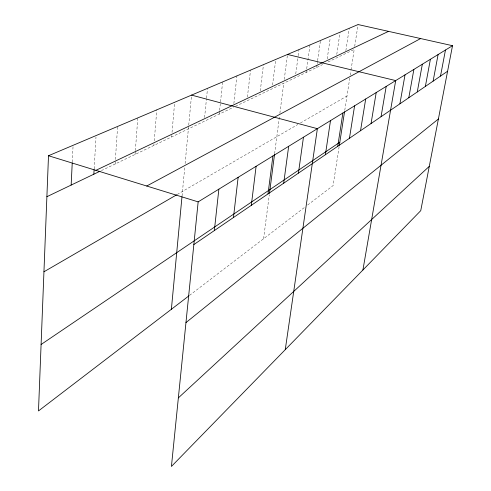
<?xml version="1.0" encoding="UTF-8"?>
<svg xmlns="http://www.w3.org/2000/svg" width="491" height="491" viewBox="0 0 491 491"><rect width="100%" height="100%" fill="white"/><g stroke="black" fill="none" stroke-linecap="round" stroke-linejoin="round"><path stroke-width="0.37" stroke-dasharray="2.46 1.84" d="M72.269 162.134L73.055 146.072M94.149 168.898L95.984 137.087M115.115 164.012L115.36 160.256M115.41 159.501L117.594 126.451M135.093 154.438L135.32 151.388M135.375 150.627L137.793 117.889M153.898 145.422L154.021 143.912M154.266 140.88L156.782 109.843M171.629 136.928L171.758 135.424M172.028 132.41L174.673 102.263M182.057 195.964L184.825 166.578M185.107 163.571L188.654 125.905M188.728 125.15L191.558 95.107M204.587 117.57L206.465 98.838M206.539 98.09L207.515 88.349M219.213 114.127L219.532 111.132M219.612 110.383L222.619 81.948M233.863 103.564L236.944 75.878M247.403 97.083L250.539 70.115M260.285 90.915L263.464 64.64M272.554 85.029L275.764 59.423M263.587 238.736L269.289 194.804M274.61 153.757L279.471 116.281M279.864 113.255L283.761 83.2M284.252 79.419L287.487 54.458M295.748 73.902L298.086 56.422M298.19 55.661L299.001 49.579M306.188 72.453L306.599 69.477M306.703 68.734L309.987 44.927M316.652 67.439L317.076 64.444M317.186 63.695L317.499 61.449M317.609 60.7L320.47 40.483M327.202 58.871L330.271 37.746M336.783 54.36L340.079 32.173M345.86 50.677L349.267 28.282M339.115 146.766L333.101 185.561L307.55 205.109M344.768 110.297L349.758 78.137M350.218 75.16L350.918 70.655M351.034 69.9L354.207 49.444L326.656 62.645M354.674 46.424L358.068 24.55M189.544 295.379L305.193 206.914M177.208 194.485L297.834 124.505M300.418 123.008L346.99 95.997M101.391 170.586L233.446 107.308M235.477 106.338L322.655 64.56"/><path stroke-width="0.74" d="M452.512 45.694L198.155 201.875L171.427 466.45L420.744 210.676L452.512 45.694L358.068 24.55L48.499 155.733L38.488 410.936L188.943 295.84M71.152 185.076L72.232 162.895M93.842 174.201L94.106 169.659M171.377 309.281L181.983 196.719M214.352 230.567L218.863 189.164M233.464 217.513L238.135 177.331M251.312 205.324L256.106 166.289M268.018 193.908L272.916 155.972M269.485 193.301L274.512 154.493M283.694 183.204L288.671 146.3M298.424 173.145L303.463 137.216M285.259 349.672L317.376 128.673L191.558 95.107M325.38 154.733L330.498 120.614M337.74 146.287L342.878 113.01M339.349 145.256L344.535 111.801M349.439 138.29L354.594 105.823M360.529 130.716L365.685 99.01M371.055 123.529L376.204 92.547M381.053 116.698L386.196 86.416M362.917 270.001L395.697 80.579L287.487 54.458M399.907 103.822L405.014 74.859M408.8 97.746L413.882 69.415M417.276 91.952L422.334 64.223M425.372 86.428L430.398 59.276M433.105 81.144L438.101 54.544M440.507 76.087L445.46 50.021M178.35 397.894L429.275 166.363M185.96 322.612L438.395 118.988M193.841 244.579L447.589 71.25M41.097 344.492L339.815 142.243M43.944 271.787L176.545 194.866M146.723 186.021L420.615 38.556M46.891 196.701L100.017 171.242M95.886 170.34L388.516 31.369M48.499 155.733L198.155 201.875"/></g></svg>
